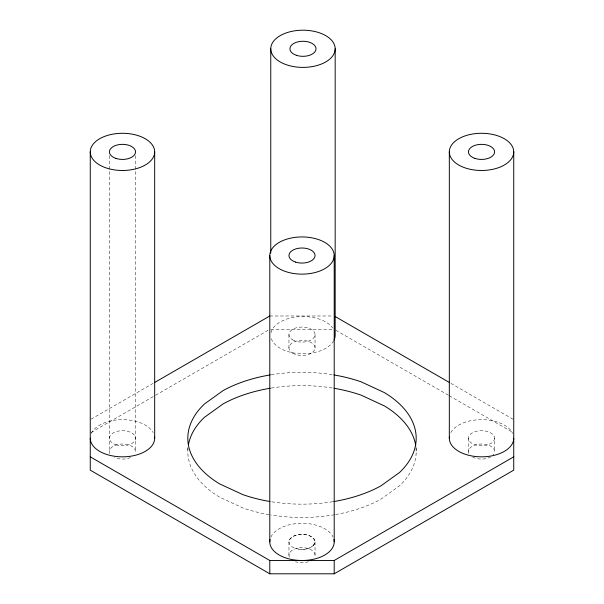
<?xml version="1.0" encoding="UTF-8"?>
<svg xmlns="http://www.w3.org/2000/svg" width="604" height="604" viewBox="0 0 604 604"><rect width="100%" height="100%" fill="white"/><g stroke="black" fill="none" stroke-linecap="round" stroke-linejoin="round"><path stroke-width="0.45" stroke-dasharray="3.02 2.27" d="M313.302 545.654L314.608 543.834A13.046 7.535 0 0 0 298.625 534.608A13.046 7.535 0 0 0 292.774 547.216C299.274 550.395 309.074 550.614 313.937 544.619M289.392 539.938C294.926 532.298 309.663 532.147 314.767 540.316L314.608 543.834L312.351 546.469L308.523 548.409A13.046 7.535 0 0 1 298.625 549.164M91.076 419.168L153.099 383.359M91.076 432.487L154.73 395.741M155.545 395.265L269.792 329.308M269.792 315.99L333.272 315.99M270.728 329.308L333.272 329.308M450.901 383.359L513.74 419.637M335.839 330.252L448.455 395.265M449.27 395.741L512.924 432.487M494.578 438.232A13.046 7.535 0 0 1 475.001 444.763A13.046 7.535 0 0 1 475.001 431.709A13.046 7.535 0 0 1 494.578 438.232L494.578 451.558M468.478 438.232L468.478 451.558M416.156 447.692L416.156 453.023M315.046 334.586L315.046 347.904M315.046 541.886L315.046 555.204M288.954 334.586L288.954 347.904M288.954 541.886L288.954 555.204M187.844 447.428L187.844 450.086M135.523 155.658L135.523 451.558M109.422 155.658L109.422 451.558M91.363 433.423A32.208 18.596 0 0 1 121.774 419.644A32.208 18.596 0 0 1 153.19 432.645M333.687 340.731A32.208 18.596 0 0 1 300.165 353.672A32.208 18.596 0 0 1 271.03 337.568M271.03 332.713A32.208 18.596 0 0 1 298.761 316.707A32.208 18.596 0 0 1 332.721 328.025M450.811 432.645A32.208 18.596 0 0 1 482.226 419.644A32.208 18.596 0 0 1 512.637 433.423M270.886 537.069A32.208 18.596 0 0 1 302 523.291A32.208 18.596 0 0 1 333.114 537.069M289.392 557.152A13.046 7.535 0 0 1 302 547.669A13.046 7.535 0 0 1 314.608 557.152M308.523 561.728A13.046 7.535 0 0 1 295.477 561.728M493.793 454.132A13.046 7.535 0 0 1 492.826 455.318M490.758 456.881A13.046 7.535 0 0 1 472.298 456.881M468.923 453.506A13.046 7.535 0 0 1 481.531 444.023A13.046 7.535 0 0 1 494.132 453.506M415.975 447.587A114.179 65.919 0 0 1 399.591 485.775L380.92 499.191A114.179 65.919 0 0 1 335.567 514.563M334.646 514.721A114.179 65.919 0 0 1 270.894 514.986M269.059 514.676A114.179 65.919 0 0 1 242.725 507.896L219.486 497.122A114.179 65.919 0 0 1 187.957 448.289M271.204 388.078A114.179 65.919 0 0 1 333.997 388.274M332.796 501.713A114.179 65.919 0 0 1 270.894 501.667M271.204 374.759A114.179 65.919 0 0 1 333.106 374.805M109.868 453.506A13.046 7.535 0 0 1 122.469 444.023A13.046 7.535 0 0 1 135.077 453.506M130.419 457.53A13.046 7.535 0 0 1 114.526 457.53M115.945 444.763A13.046 7.535 0 0 0 135.523 438.232A13.046 7.535 0 0 0 115.945 431.709A13.046 7.535 0 0 0 115.945 444.763M292.774 339.916A13.046 7.535 0 0 0 314.608 336.534A13.046 7.535 0 0 0 298.625 327.308A13.046 7.535 0 0 0 292.774 339.916M292.774 353.234A13.046 7.535 0 0 0 314.608 349.852A13.046 7.535 0 0 0 298.625 340.626A13.046 7.535 0 0 0 292.774 353.234"/><path stroke-width="0.91" d="M154.73 382.423L269.792 315.99M90.26 456.828L269.792 560.482L334.208 560.482L513.74 456.828M90.26 151.891L90.26 470.154L269.792 573.8L334.208 573.8L513.74 470.154L513.74 151.891A32.208 18.596 0 0 0 465.427 135.779A32.208 18.596 0 0 0 465.427 167.995A32.208 18.596 0 0 0 513.74 151.891M335.024 316.458L449.27 382.423M449.323 151.891L449.323 438.232M335.175 48.796A32.208 18.596 0 0 1 286.862 64.9A32.208 18.596 0 0 1 286.862 32.691A32.208 18.596 0 0 1 335.175 48.796L335.175 335.144A32.208 18.596 0 0 1 334.08 339.954M334.208 255.537A32.208 18.596 0 0 1 285.896 271.641A32.208 18.596 0 0 1 285.896 239.433A32.208 18.596 0 0 1 334.208 255.537L334.208 541.886M334.208 560.482L334.208 573.8M270.758 48.796L270.758 253.197M269.792 255.537L269.792 541.886M269.792 560.482L269.792 573.8M154.677 151.891A32.208 18.596 0 0 1 106.364 167.995A32.208 18.596 0 0 1 106.364 135.779A32.208 18.596 0 0 1 154.677 151.891L154.677 438.232M154.556 436.616A32.208 18.596 0 0 1 123.873 456.813A32.208 18.596 0 0 1 90.26 438.232M513.74 438.232A32.208 18.596 0 0 1 480.127 456.813A32.208 18.596 0 0 1 449.444 436.616M333.937 539.455A32.208 18.596 0 0 1 302 560.482A32.208 18.596 0 0 1 270.063 539.455M333.718 501.562A114.179 65.919 0 0 0 380.92 485.873L399.591 472.456A114.179 65.919 0 0 0 384.514 392.668L361.275 381.894A114.179 65.919 0 0 0 333.997 374.956M270.003 501.516A114.179 65.919 0 0 1 242.725 494.578L219.486 483.804A114.179 65.919 0 0 1 204.409 404.016L223.08 390.599A114.179 65.919 0 0 1 270.282 374.91M188.44 444.665A114.179 65.919 0 0 1 204.409 417.334L223.08 403.917A114.179 65.919 0 0 1 270.282 388.229M333.997 388.274A114.179 65.919 0 0 1 361.275 395.212L384.514 405.986A114.179 65.919 0 0 1 415.741 445.767M115.945 158.414A13.046 7.535 0 0 0 135.523 151.891A13.046 7.535 0 0 0 115.945 145.36A13.046 7.535 0 0 0 115.945 158.414M296.443 55.319A13.046 7.535 0 0 0 316.013 48.796A13.046 7.535 0 0 0 296.443 42.272A13.046 7.535 0 0 0 296.443 55.319M475.001 158.414A13.046 7.535 0 0 0 494.578 151.891A13.046 7.535 0 0 0 475.001 145.36A13.046 7.535 0 0 0 475.001 158.414M295.477 262.06A13.046 7.535 0 0 0 315.046 255.537A13.046 7.535 0 0 0 295.477 249.014A13.046 7.535 0 0 0 295.477 262.06"/></g></svg>
